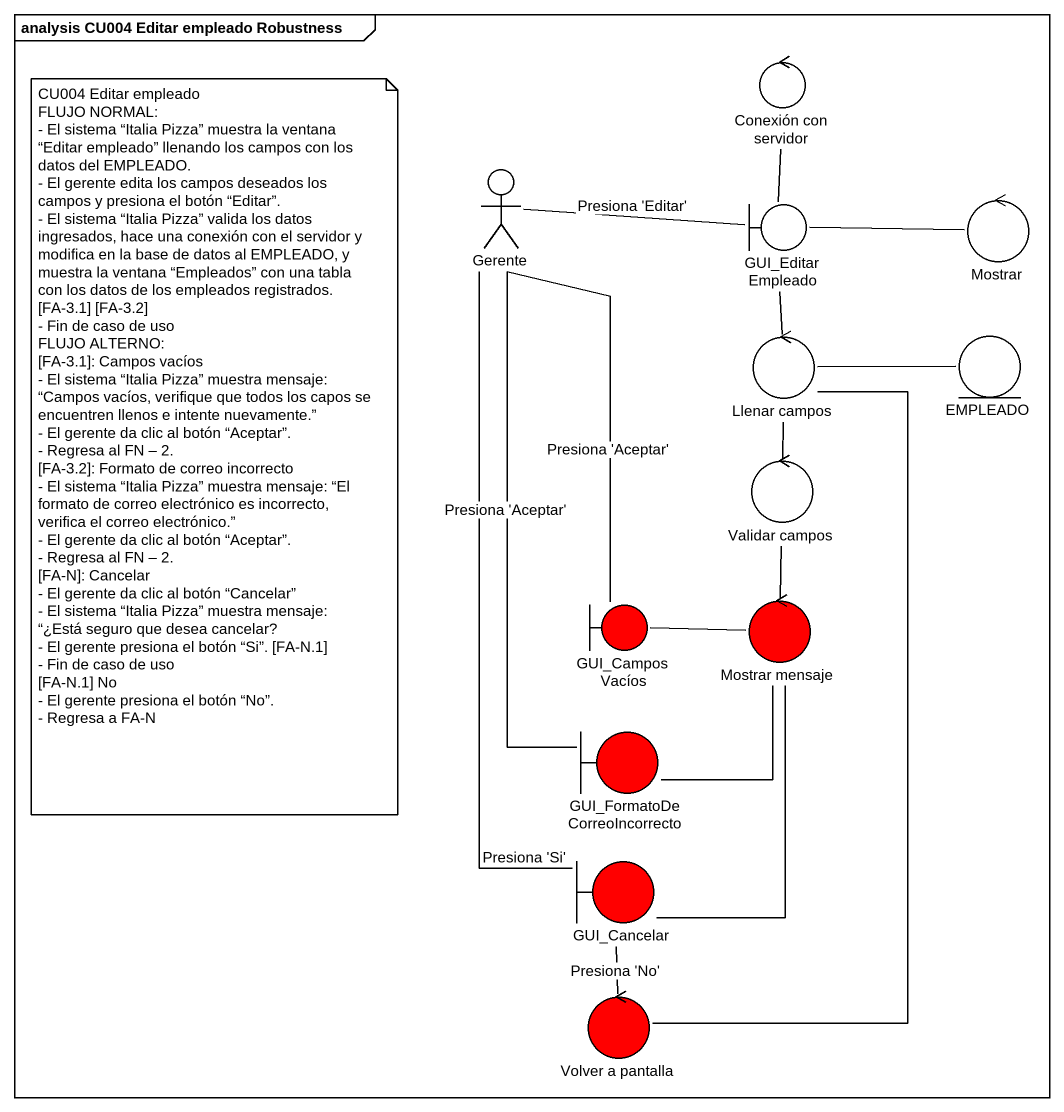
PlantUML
@startuml
mainframe analysis CU004 Editar empleado Robustness
control "Conexión con servidor" as Conexión_con_servidor
actor Gerente
boundary GUI_EditarEmpleado
control Mostrar
control "Llenar campos" as Llenar_campos
entity EMPLEADO
control "Validar campos" as Validar_campos
boundary GUI_CamposVacíos #FF0000
control "Mostrar mensaje" as Mostrar_mensaje #FF0000
boundary "GUI_FormatoDeCorreoIncorrecto" as GUI_FormatoDeCorreoIncorrect #FF0000
boundary GUI_Cancelar #FF0000
control "Volver a pantalla" as Volver_a_pantalla #FF0000
Gerente -right- GUI_EditarEmpleado : Presiona 'Editar'
Gerente -- GUI_CamposVacíos : Presiona 'Aceptar'
Gerente -- GUI_FormatoDeCorreoIncorrect : Presiona 'Aceptar'
Gerente -- GUI_Cancelar : Presiona 'Si'
GUI_EditarEmpleado -up- Conexión_con_servidor
GUI_EditarEmpleado -- Llenar_campos
Mostrar -left- GUI_EditarEmpleado
Llenar_campos -right- EMPLEADO
Llenar_campos -- Validar_campos
Llenar_campos -- Volver_a_pantalla
Validar_campos -- Mostrar_mensaje
Mostrar_mensaje -left- GUI_CamposVacíos
Mostrar_mensaje -- GUI_FormatoDeCorreoIncorrect
Mostrar_mensaje -- GUI_Cancelar
GUI_Cancelar -- Volver_a_pantalla : Presiona 'No'
note as N1
  CU004 Editar empleado
  FLUJO NORMAL:
  - El sistema “Italia Pizza” muestra la ventana “Editar empleado” llenando los campos con los datos del EMPLEADO.
  - El gerente edita los campos deseados los campos y presiona el botón “Editar”.
  - El sistema “Italia Pizza” valida los datos ingresados, hace una conexión con el servidor y modifica en la base de datos al EMPLEADO, y muestra la ventana “Empleados” con una tabla con los datos de los empleados registrados. [FA-3.1] [FA-3.2]
  - Fin de caso de uso
  FLUJO ALTERNO:
  [FA-3.1]: Campos vacíos
  - El sistema “Italia Pizza” muestra mensaje: “Campos vacíos, verifique que todos los capos se encuentren llenos e intente nuevamente.”
  - El gerente da clic al botón “Aceptar”.
  - Regresa al FN – 2.
  [FA-3.2]: Formato de correo incorrecto
  - El sistema “Italia Pizza” muestra mensaje: “El formato de correo electrónico es incorrecto, verifica el correo electrónico.”
  - El gerente da clic al botón “Aceptar”.
  - Regresa al FN – 2.
  [FA-N]: Cancelar
  - El gerente da clic al botón “Cancelar”
  - El sistema “Italia Pizza” muestra mensaje: “¿Está seguro que desea cancelar?
  - El gerente presiona el botón “Si”. [FA-N.1]
  - Fin de caso de uso
  [FA-N.1] No
  - El gerente presiona el botón “No”.
  - Regresa a FA-N
end note
@enduml
